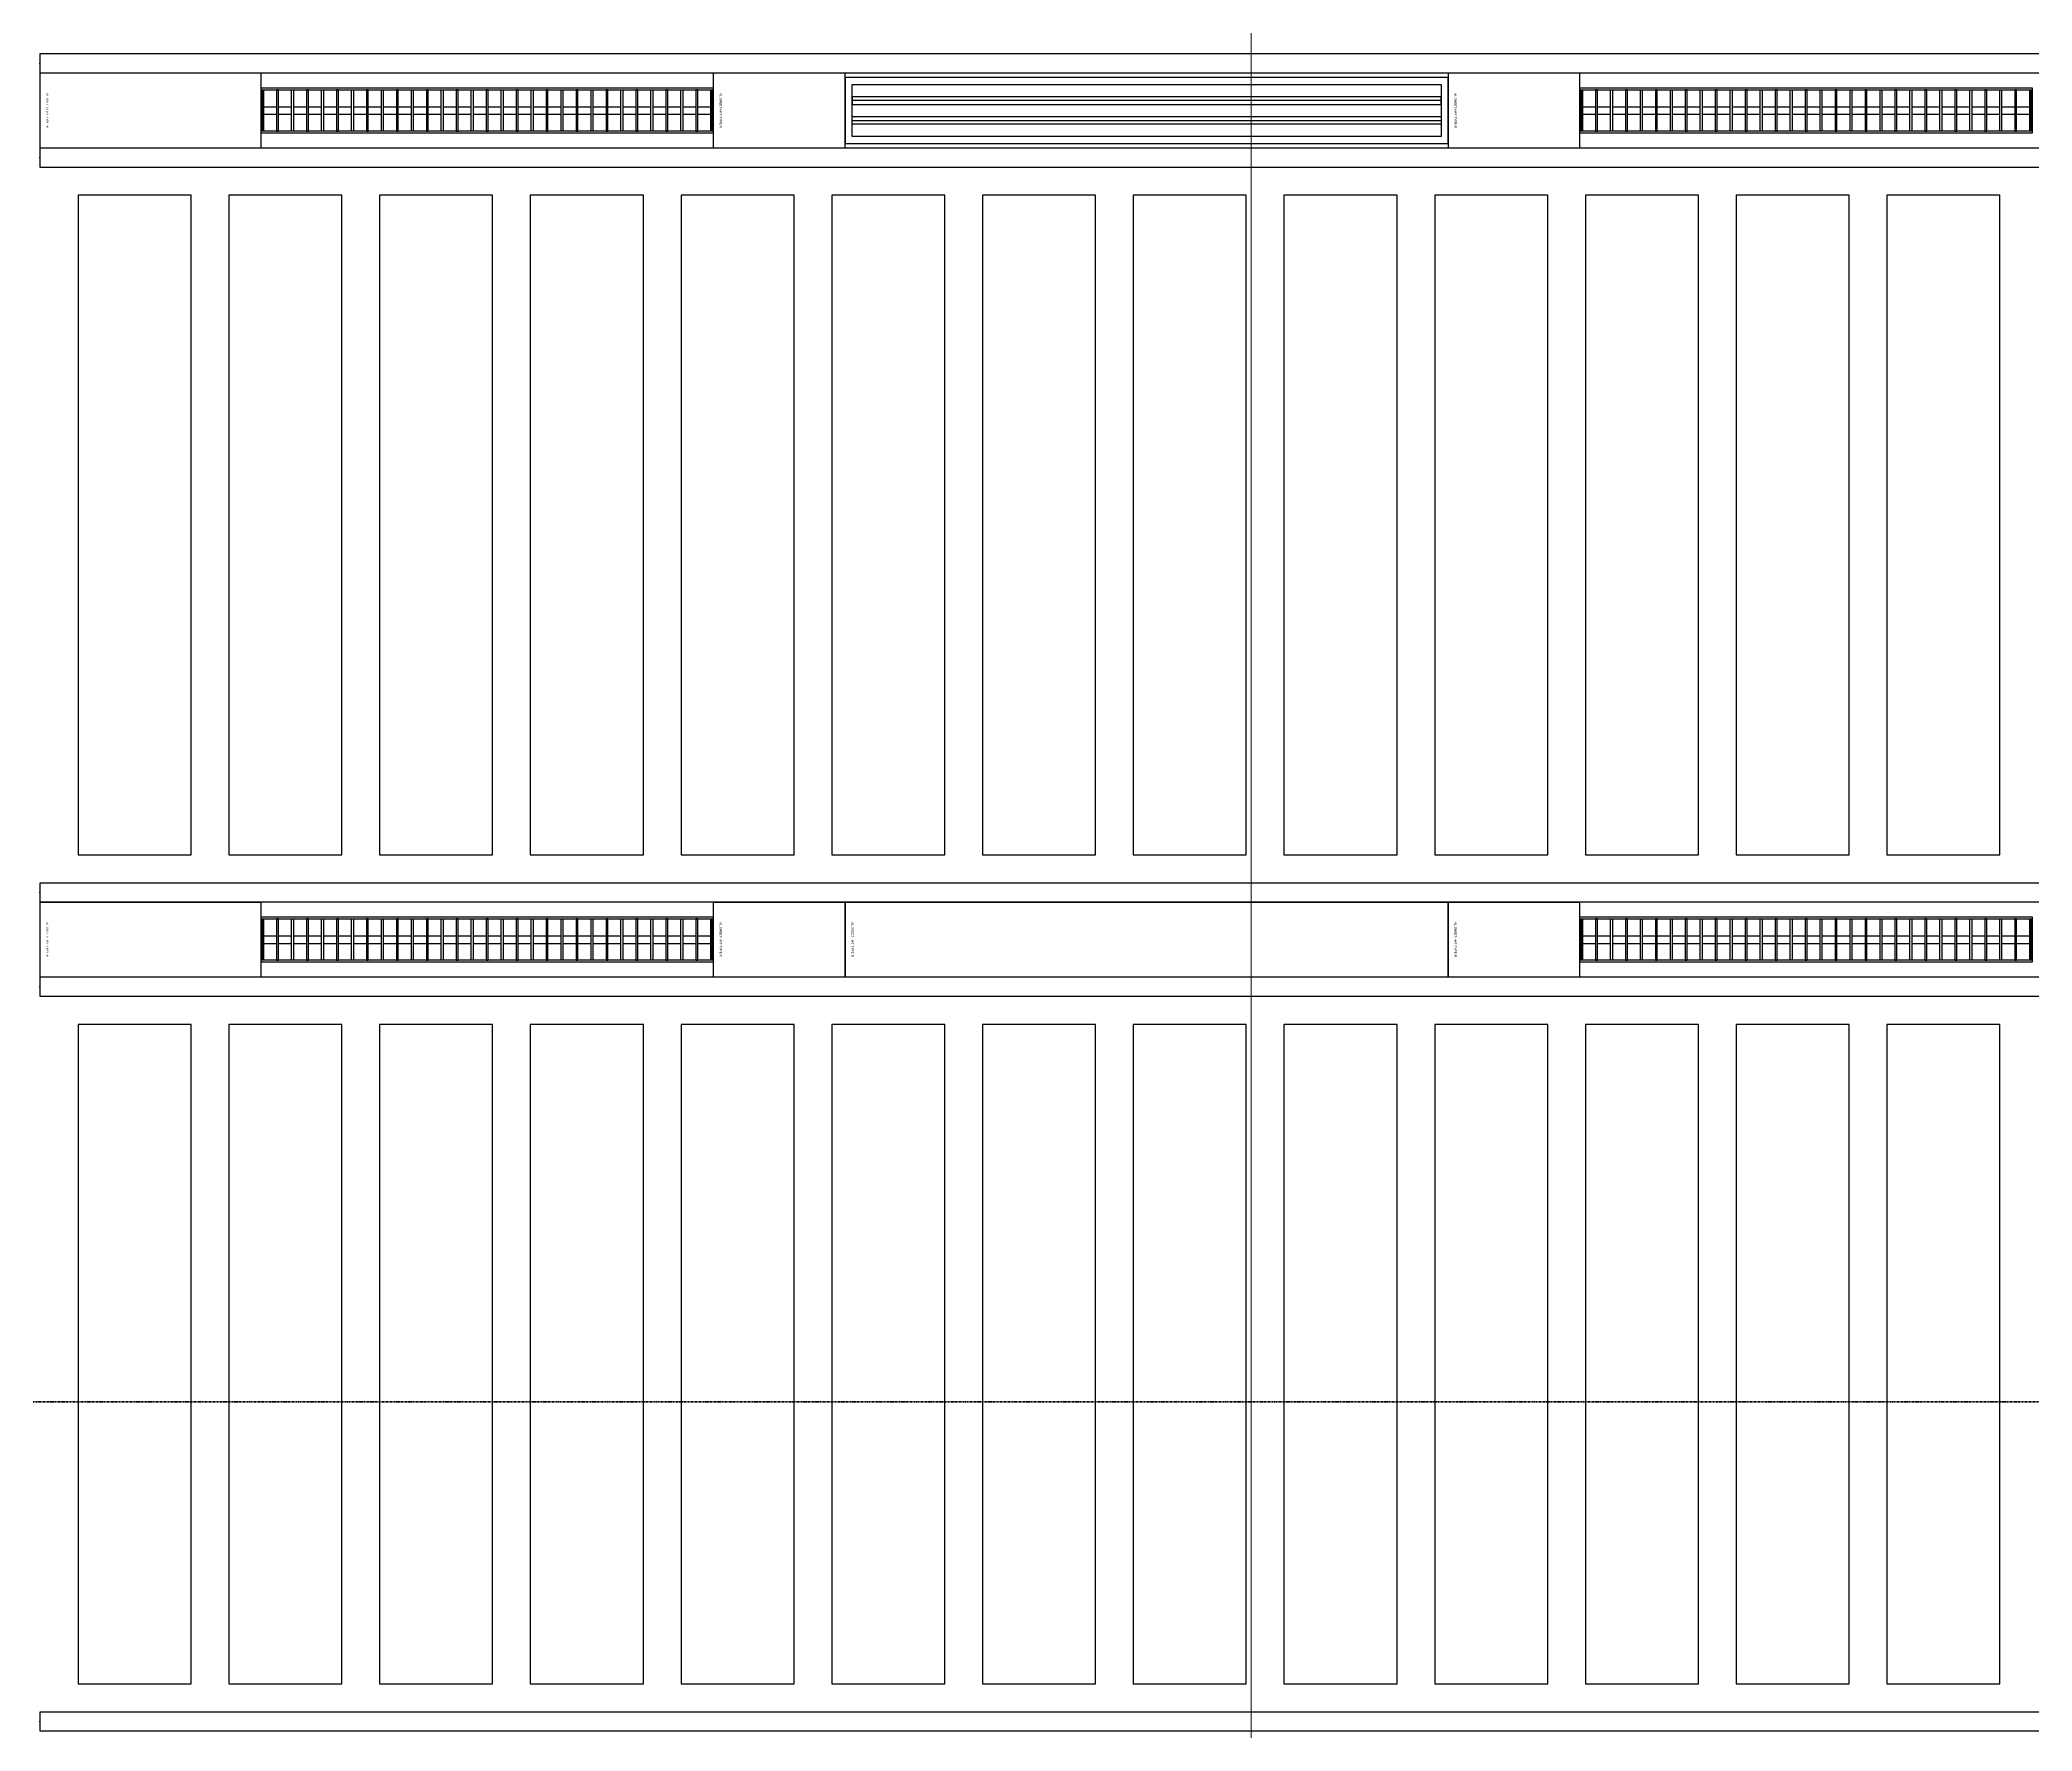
# Model space of a CAD drawing. Header units: millimetres. Extents: x -794334 to -714814, y -17806 to 22403.
# Drawn here: x -777933 to -772646, y -2472 to 2016 of the extents above; entities that cross this region are included whole.
import ezdxf
from ezdxf.enums import TextEntityAlignment as Align
from ezdxf.xclip import XClip

# ---------------------------------------------------------------- set-up
doc = ezdxf.new("R2010")
doc.units = ezdxf.units.MM
doc.header["$XCLIPFRAME"] = 0
doc.linetypes.add('DPA_Grid _ Level 100', pattern=[10, 5.5, -1.6, 1.3, -1.6])
for name, color, linetype in [('000 - WIPEOUT', 250, 'Continuous'), ('001 - ASCESSORIES', 251, 'Continuous'), ('A04_TUBE SERIES', 2, 'Continuous'), ('A11_ALU.SOLID SHEET', 2, 'Continuous')]:
    doc.layers.add(name, color=color, linetype=linetype)
doc.layers.add('G-ANNO-SECL', color=3, linetype='Continuous', lineweight=9)
doc.layers.add('G-ANNO-TEXT', color=3, linetype='Continuous', lineweight=9)

# ---------------------------------------------------------------- blocks, each defined once
blk = doc.blocks.new('*U1048')
at = {"layer": 'A11_ALU.SOLID SHEET', "color": 0}
blk.add_lwpolyline([(350, -98.8), (350, 98.8), (0, 98.8), (0, -98.8)], close=True, dxfattribs=at)
at = {"layer": 'Defpoints', "color": 250}
blk.add_point((0, 0), dxfattribs=at)
blk.add_text('AL.SHEET-HAT-TYPE-R', height=6, rotation=270, dxfattribs=at).set_placement((15, 0), align=Align.BOTTOM_CENTER)
blk = doc.blocks.new('*U1076')
at = {"layer": 'A11_ALU.SOLID SHEET', "color": 0}
blk.add_lwpolyline([(587, -98.8), (587, 98.8), (0, 98.8), (0, -98.8)], close=True, dxfattribs=at)
at = {"layer": 'Defpoints', "color": 250}
blk.add_point((0, 0), dxfattribs=at)
blk.add_text('AL.SHEET-HAT-TYPE-R', height=6, rotation=270, dxfattribs=at).set_placement((15, 0), align=Align.BOTTOM_CENTER)
blk = doc.blocks.new('*U1050')
at = {"layer": '001 - ASCESSORIES', "color": 0, "linetype": 'ByBlock'}
blk.add_lwpolyline([(800, 87.5), (-800, 87.5), (-800, -87.5), (800, -87.5)], close=True, dxfattribs=at)
at = {"layer": '001 - ASCESSORIES', "linetype": 'ByBlock'}
for points in [[(-781.5, 69), (781.5, 69), (781.5, -69), (-781.5, -69)], [(781.5, 36.3), (-781.5, 36.3), (-781.5, 16.3), (781.5, 16.3)], [(-781.5, -16.3), (781.5, -16.3), (781.5, -36.3), (-781.5, -36.3)]]:
    blk.add_lwpolyline(points, close=True, dxfattribs=at)
for points in [[(781.5, 26.3), (-781.5, 26.3)], [(-781.5, -26.3), (781.5, -26.3)]]:
    blk.add_lwpolyline(points, dxfattribs=at)
blk = doc.blocks.new('*U1037')
at = {"color": 1}
blk.add_wipeout([(600, -60), (-600, -60), (-600, 60), (600, 60)], dxfattribs=at).dxf.layer = '000 - WIPEOUT'
at = {"layer": '001 - ASCESSORIES', "color": 0}
blk.add_lwpolyline([(600, -60), (-600, -60), (-600, 60), (600, 60)], close=True, dxfattribs=at)
at = {"layer": '001 - ASCESSORIES'}
for points in [[(-593.5, -55), (-598.5, -55), (-598.5, 55), (-593.5, 55)], [(595, -55), (-595, -55), (-595, 55), (595, 55)], [(-558.8, -55), (-553.8, -55), (-553.8, 55), (-558.8, 55)], [(-514, -55), (-519, -55), (-519, 55), (-514, 55)], [(-479.3, -55), (-474.3, -55), (-474.3, 55), (-479.3, 55)], [(-434.6, -55), (-439.6, -55), (-439.6, 55), (-434.6, 55)], [(-399.8, -55), (-394.8, -55), (-394.8, 55), (-399.8, 55)], [(-355.1, -55), (-360.1, -55), (-360.1, 55), (-355.1, 55)], [(-320.4, -55), (-315.4, -55), (-315.4, 55), (-320.4, 55)], [(-275.6, -55), (-280.6, -55), (-280.6, 55), (-275.6, 55)], [(-240.9, -55), (-235.9, -55), (-235.9, 55), (-240.9, 55)], [(-196.2, -55), (-201.2, -55), (-201.2, 55), (-196.2, 55)], [(-161.4, -55), (-156.4, -55), (-156.4, 55), (-161.4, 55)], [(-116.7, -55), (-121.7, -55), (-121.7, 55), (-116.7, 55)], [(-82, -55), (-77, -55), (-77, 55), (-82, 55)], [(-37.2, -55), (-42.2, -55), (-42.2, 55), (-37.2, 55)], [(-2.5, -55), (2.5, -55), (2.5, 55), (-2.5, 55)], [(42.2, -55), (37.2, -55), (37.2, 55), (42.2, 55)], [(77, -55), (82, -55), (82, 55), (77, 55)], [(121.7, -55), (116.7, -55), (116.7, 55), (121.7, 55)], [(156.4, -55), (161.4, -55), (161.4, 55), (156.4, 55)], [(201.2, -55), (196.2, -55), (196.2, 55), (201.2, 55)], [(235.9, -55), (240.9, -55), (240.9, 55), (235.9, 55)], [(280.6, -55), (275.6, -55), (275.6, 55), (280.6, 55)], [(315.4, -55), (320.4, -55), (320.4, 55), (315.4, 55)], [(360.1, -55), (355.1, -55), (355.1, 55), (360.1, 55)], [(394.8, -55), (399.8, -55), (399.8, 55), (394.8, 55)], [(439.6, -55), (434.6, -55), (434.6, 55), (439.6, 55)], [(474.3, -55), (479.3, -55), (479.3, 55), (474.3, 55)], [(519, -55), (514, -55), (514, 55), (519, 55)], [(553.8, -55), (558.8, -55), (558.8, 55), (553.8, 55)], [(598.5, -55), (593.5, -55), (593.5, 55), (598.5, 55)]]:
    blk.add_lwpolyline(points, close=True, dxfattribs=at)
for points in [[(-593.5, 10), (-558.8, 10)], [(-553.8, 10), (-519, 10)], [(-514, 10), (-479.3, 10)], [(-474.3, 10), (-439.6, 10)], [(-434.6, 10), (-399.8, 10)], [(-394.8, 10), (-360.1, 10)], [(-355.1, 10), (-320.4, 10)], [(-315.4, 10), (-280.6, 10)], [(-275.6, 10), (-240.9, 10)], [(-235.9, 10), (-201.2, 10)], [(-196.2, 10), (-161.4, 10)], [(-156.4, 10), (-121.7, 10)], [(-116.7, 10), (-82, 10)], [(-77, 10), (-42.2, 10)], [(-37.2, 10), (-2.5, 10)], [(2.5, 10), (37.2, 10)], [(42.2, 10), (77, 10)], [(82, 10), (116.7, 10)], [(121.7, 10), (156.4, 10)], [(161.4, 10), (196.2, 10)], [(201.2, 10), (235.9, 10)], [(240.9, 10), (275.6, 10)], [(280.6, 10), (315.4, 10)], [(320.4, 10), (355.1, 10)], [(360.1, 10), (394.8, 10)], [(399.8, 10), (434.6, 10)], [(439.6, 10), (474.3, 10)], [(479.3, 10), (514, 10)], [(519, 10), (553.8, 10)], [(558.8, 10), (593.5, 10)], [(-593.5, -10), (-558.8, -10)], [(-553.8, -10), (-519, -10)], [(-514, -10), (-479.3, -10)], [(-474.3, -10), (-439.6, -10)], [(-434.6, -10), (-399.8, -10)], [(-394.8, -10), (-360.1, -10)], [(-355.1, -10), (-320.4, -10)], [(-315.4, -10), (-280.6, -10)], [(-275.6, -10), (-240.9, -10)], [(-235.9, -10), (-201.2, -10)], [(-196.2, -10), (-161.4, -10)], [(-156.4, -10), (-121.7, -10)], [(-116.7, -10), (-82, -10)], [(-77, -10), (-42.2, -10)], [(-37.2, -10), (-2.5, -10)], [(2.5, -10), (37.2, -10)], [(42.2, -10), (77, -10)], [(82, -10), (116.7, -10)], [(121.7, -10), (156.4, -10)], [(161.4, -10), (196.2, -10)], [(201.2, -10), (235.9, -10)], [(240.9, -10), (275.6, -10)], [(280.6, -10), (315.4, -10)], [(320.4, -10), (355.1, -10)], [(360.1, -10), (394.8, -10)], [(399.8, -10), (434.6, -10)], [(439.6, -10), (474.3, -10)], [(479.3, -10), (514, -10)], [(519, -10), (553.8, -10)], [(558.8, -10), (593.5, -10)]]:
    blk.add_lwpolyline(points, dxfattribs=at)
blk = doc.blocks.new('*U1077')
blk.add_attdef('EXTR.OVL-LENGTH_', (-25, -59.1), '', height=5)
blk.add_wipeout([(-25, 0), (25, 0), (25, 9301.5), (-25, 9301.5)]).dxf.layer = '000 - WIPEOUT'
blk.add_point((0, 0))
at = {"layer": 'A04_TUBE SERIES', "color": 0}
blk.add_lwpolyline([(-25, 0), (25, 0), (25, 9301.5), (-25, 9301.5)], close=True, dxfattribs=at)
blk = doc.blocks.new('*U1078')
blk.add_attdef('EXTR.OVL-LENGTH_', (-25, -59.1), '', height=5)
blk.add_wipeout([(-25, 0), (25, 0), (25, 9301.5), (-25, 9301.5)]).dxf.layer = '000 - WIPEOUT'
blk.add_point((0, 0))
at = {"layer": 'A04_TUBE SERIES', "color": 0}
blk.add_lwpolyline([(-25, 0), (25, 0), (25, 9301.5), (-25, 9301.5)], close=True, dxfattribs=at)
blk = doc.blocks.new('*U1063')
at = {"layer": 'A11_ALU.SOLID SHEET', "color": 0}
blk.add_lwpolyline([(1600, -98.8), (1600, 98.8), (0, 98.8), (0, -98.8)], close=True, dxfattribs=at)
at = {"layer": 'Defpoints', "color": 250}
blk.add_point((0, 0), dxfattribs=at)
blk.add_text('AL.SHEET-HAT-TYPE-R', height=6, rotation=270, dxfattribs=at).set_placement((15, 0), align=Align.BOTTOM_CENTER)
blk = doc.blocks.new('*U1079')
blk.add_attdef('EXTR.OVL-LENGTH_', (-25, -59.1), '', height=5)
blk.add_wipeout([(-25, 0), (25, 0), (25, 9301.5), (-25, 9301.5)]).dxf.layer = '000 - WIPEOUT'
blk.add_point((0, 0))
at = {"layer": 'A04_TUBE SERIES', "color": 0}
blk.add_lwpolyline([(-25, 0), (25, 0), (25, 9301.5), (-25, 9301.5)], close=True, dxfattribs=at)
blk = doc.blocks.new('*U1273')
at = {"color": 3}
for points in [[(-875, 4550), (875, 4550), (875, 4250), (-875, 4250)], [(-875, 4150), (875, 4150), (875, 3850), (-875, 3850)], [(-875, 3750), (875, 3750), (875, 3450), (-875, 3450)], [(-875, 3350), (875, 3350), (875, 3050), (-875, 3050)], [(-875, 2950), (875, 2950), (875, 2650), (-875, 2650)], [(-875, 2550), (875, 2550), (875, 2250), (-875, 2250)], [(-875, 2150), (875, 2150), (875, 1850), (-875, 1850)], [(-875, 1750), (875, 1750), (875, 1450), (-875, 1450)], [(-875, 1350), (875, 1350), (875, 1050), (-875, 1050)], [(-875, 950), (875, 950), (875, 650), (-875, 650)], [(-875, 550), (875, 550), (875, 250), (-875, 250)], [(-875, 150), (875, 150), (875, -150), (-875, -150)], [(-875, -250), (875, -250), (875, -550), (-875, -550)]]:
    blk.add_wipeout(points, dxfattribs=at).dxf.layer = '000 - WIPEOUT'
at = {"layer": 'A11_ALU.SOLID SHEET', "color": 0, "linetype": 'ByBlock'}
for points in [[(-875, 4250), (875, 4250), (875, 4550), (-875, 4550)], [(-875, 3850), (875, 3850), (875, 4150), (-875, 4150)], [(-875, 3450), (875, 3450), (875, 3750), (-875, 3750)], [(-875, 3050), (875, 3050), (875, 3350), (-875, 3350)], [(-875, 2650), (875, 2650), (875, 2950), (-875, 2950)], [(-875, 2250), (875, 2250), (875, 2550), (-875, 2550)], [(-875, 1850), (875, 1850), (875, 2150), (-875, 2150)], [(-875, 1450), (875, 1450), (875, 1750), (-875, 1750)], [(-875, 1050), (875, 1050), (875, 1350), (-875, 1350)], [(-875, 650), (875, 650), (875, 950), (-875, 950)], [(-875, 250), (875, 250), (875, 550), (-875, 550)], [(-875, -150), (875, -150), (875, 150), (-875, 150)], [(-875, -550), (875, -550), (875, -250), (-875, -250)]]:
    blk.add_lwpolyline(points, close=True, dxfattribs=at)
blk = doc.blocks.new('*U1630')
for name, p in [('*U1076', (-33251.5, -1750.5)), ('*U1048', (-31464.5, -1750.5)), ('*U1050', (-30314.5, -1750.5)), ('*U1048', (-29514.5, -1750.5)), ('*U1076', (-33251.5, -3950.5)), ('*U1048', (-31464.5, -3950.5)), ('*U1063', (-31114.5, -3950.5)), ('*U1048', (-29514.5, -3950.5))]:
    blk.add_blockref(name, p)
at = {"layer": 'A04_TUBE SERIES', "color": 0, "linetype": 'ByBlock', "rotation": 270}
blk.add_blockref('*U1079', (-33251.5, -6025.5), dxfattribs=at)
at = {"layer": 'A11_ALU.SOLID SHEET', "color": 0, "linetype": 'ByBlock', "rotation": 90}
for p in [(-28600, -2850.5), (-28600, -5050.5)]:
    blk.add_blockref('*U1273', p, dxfattribs=at)
for p in [(-32064.5, -1750.5), (-28564.5, -1750.5), (-32064.5, -3950.5), (-28564.5, -3950.5)]:
    blk.add_blockref('*U1037', p)
at = {"layer": 'A04_TUBE SERIES', "color": 0, "linetype": 'ByBlock', "rotation": 270}
for name, p in [('*U1077', (-33251.5, -1625.5)), ('*U1078', (-33251.5, -1875.5)), ('*U1079', (-33251.5, -3825.5)), ('*U1079', (-33251.5, -4075.5))]:
    blk.add_blockref(name, p, dxfattribs=at)

msp = doc.modelspace()

# ---------------------------------------------------------------- block references
at = {"layer": 'A11_ALU.SOLID SHEET'}
ref = msp.add_blockref('*U1630', (-744681.2, 3579), dxfattribs=at)
XClip(ref).set_block_clipping_path([(-45802.4668593339, -9620.0029952967), (23702.8690583039, 10334.9999958097)])

# ---------------------------------------------------------------- next in the draw order: linework, layer by layer
at = {"layer": 'G-ANNO-SECL', "linetype": 'DPA_Grid _ Level 100', "lineweight": 50}
msp.add_line((-792444.1, -1598.3), (-717748.3, -1598.3), dxfattribs=at)
at = {"layer": 'G-ANNO-TEXT', "color": 10}
msp.add_line((-774718.1, 3496.1), (-774718.1, -11329.3), dxfattribs=at)

doc.saveas('drawing.dxf')
